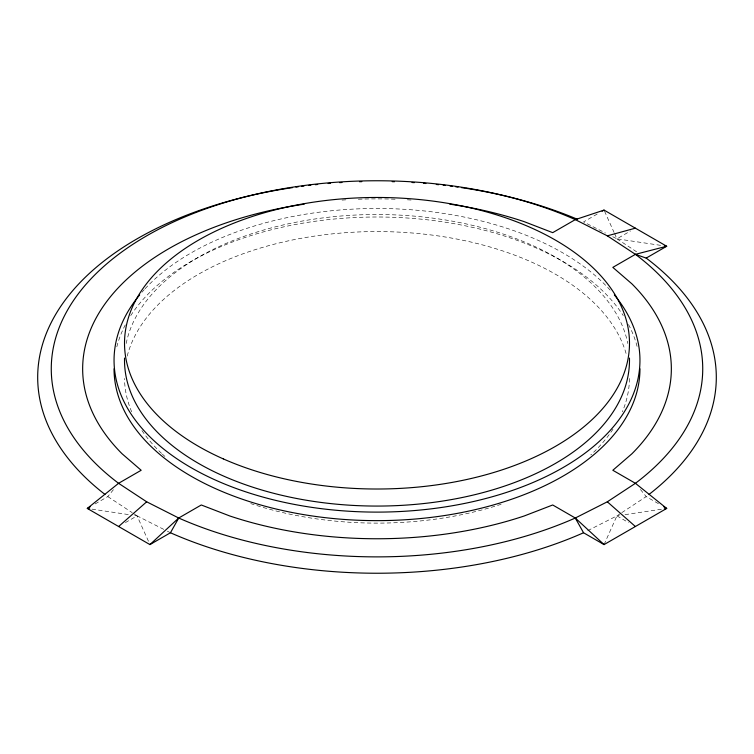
<?xml version="1.0" encoding="UTF-8"?>
<svg xmlns="http://www.w3.org/2000/svg" width="754" height="754" viewBox="0 0 754 754"><rect width="100%" height="100%" fill="white"/><g stroke="black" fill="none" stroke-linecap="round" stroke-linejoin="round"><path stroke-width="0.57" stroke-dasharray="3.77 2.83" d="M604.058 544.595L616.923 515.859L620.825 513.295M95.117 503.926L107.813 496.594L113.562 489.506M621.796 512.654L646.187 496.594L658.883 503.926M597.225 214.042L583.549 221.93L605.453 233.024M125.418 522.588L137.077 515.859L166.276 530.646M612.748 236.718L616.923 238.829L630.523 230.978M587.724 530.646L616.923 515.859L619.232 515.519M625.028 514.652L662.059 509.129M614.538 233.504L616.923 238.829L662.059 245.559M91.941 509.129L128.972 514.652M134.768 515.519L137.077 515.859L149.942 544.595M167.322 531.174L170.451 532.758M616.923 515.859L628.582 522.588M616.923 238.829L637.403 252.317M107.813 496.594L132.204 512.654M133.175 513.295L137.077 515.859M640.438 489.506L646.187 496.594M604.538 211.158L614.067 232.439M629.486 378.461A252.496 145.776 0 0 1 622.333 411.816M612.983 429.196A252.496 145.776 0 0 1 590.797 454.898M501.127 504.285A252.496 145.776 0 0 1 250.752 503.587M164.9 456.434A252.496 145.776 0 0 1 162.374 454.125M161.544 453.352A252.496 145.776 0 0 1 141.017 429.196M131.667 411.816A252.496 145.776 0 0 1 124.514 378.461M127.209 356.095A252.496 145.776 0 0 1 377 231.572A252.496 145.776 0 0 1 626.791 356.095M342.052 200.083A294.343 169.933 0 0 1 346.689 199.791M358.329 199.226A294.343 169.933 0 0 1 395.671 199.226M407.311 199.791A294.343 169.933 0 0 1 411.948 200.083M116.823 346.821A262.957 151.818 0 0 1 125.494 324.503M130.744 315.587A262.957 151.818 0 0 1 377 217.001A262.957 151.818 0 0 1 623.256 315.587M628.506 324.503A262.957 151.818 0 0 1 637.705 349.008M141.931 292.26A262.957 151.818 0 0 1 144.297 289.602M145.098 288.725A262.957 151.818 0 0 1 378.725 208.481A262.957 151.818 0 0 1 610.504 290.488M126.191 343.494A252.496 145.776 0 0 1 377 214.522A252.496 145.776 0 0 1 627.809 343.494"/><path stroke-width="1.13" d="M304.201 204.164A294.343 169.933 0 0 0 122.091 453.785L141.168 470.27L118.585 483.305L87.304 508.441L149.942 544.595L170.451 532.758L178.707 518.017L201.29 504.982L229.829 515.99A294.343 169.933 0 0 0 524.171 515.99L552.71 504.982L575.293 518.017L604.058 544.595L666.696 508.441L635.415 483.305L612.832 470.27L631.909 453.785A294.343 169.933 0 0 0 631.909 283.853L612.832 267.378L635.415 254.334L666.696 246.256L604.058 210.093L575.293 219.621L552.71 232.656L524.171 221.648A294.343 169.933 0 0 0 449.799 204.164M149.942 544.595L178.707 518.017A325.728 188.057 0 0 0 575.293 518.017L607.328 501.796L635.415 483.305A325.728 188.057 0 0 0 635.415 254.334L607.328 235.842L575.293 219.621A325.728 188.057 0 0 0 146.672 235.842A325.728 188.057 0 0 0 118.585 483.305L146.672 501.796L178.707 518.017M118.623 526.518L146.672 501.796M90.235 506.745L87.304 508.441L89.622 508.78M602.107 211.224L604.058 210.093M635.415 254.334L646.187 258.094L666.696 246.256L664.378 245.908M607.328 235.842L635.377 228.17M664.378 508.78L666.696 508.441L663.765 506.745M170.451 532.758A339.3 195.889 0 0 0 583.549 532.758L604.058 544.595M607.328 501.796L635.377 526.518M575.293 518.017L583.549 532.758M646.187 258.094A339.3 195.889 0 0 1 649.053 494.407M104.947 494.407A339.3 195.889 0 0 1 288.028 188.302M289.187 188.123A339.3 195.889 0 0 1 292.571 187.614M295.964 187.124A339.3 195.889 0 0 1 298.235 186.803M301.647 186.342A339.3 195.889 0 0 1 303.937 186.049M308.509 185.484A339.3 195.889 0 0 1 310.808 185.211M315.408 184.702A339.3 195.889 0 0 1 317.707 184.466M328.094 183.495A339.3 195.889 0 0 1 330.403 183.307M339.658 182.638A339.3 195.889 0 0 1 341.986 182.496M359.479 181.714A339.3 195.889 0 0 1 361.816 181.648M392.184 181.648A339.3 195.889 0 0 1 394.521 181.714M412.014 182.496A339.3 195.889 0 0 1 414.342 182.638M423.597 183.307A339.3 195.889 0 0 1 425.906 183.495M436.293 184.466A339.3 195.889 0 0 1 438.592 184.702M443.192 185.211A339.3 195.889 0 0 1 445.491 185.484M450.063 186.049A339.3 195.889 0 0 1 452.353 186.342M455.765 186.803A339.3 195.889 0 0 1 458.036 187.124M461.429 187.614A339.3 195.889 0 0 1 464.813 188.123M465.972 188.302A339.3 195.889 0 0 1 577.291 219.225M639.957 368.819A262.957 151.818 0 0 1 377 520.637A262.957 151.818 0 0 1 114.043 368.819M614.34 294.937A262.957 151.818 0 0 1 377 512.107A262.957 151.818 0 0 1 139.66 294.937M629.458 358.056A252.496 145.776 0 0 1 377 506.066A252.496 145.776 0 0 1 124.542 358.056M223.297 458.894A252.496 145.776 0 0 0 627.328 362.278A252.496 145.776 0 0 0 280.375 208.566A252.496 145.776 0 0 0 223.297 458.894"/></g></svg>
